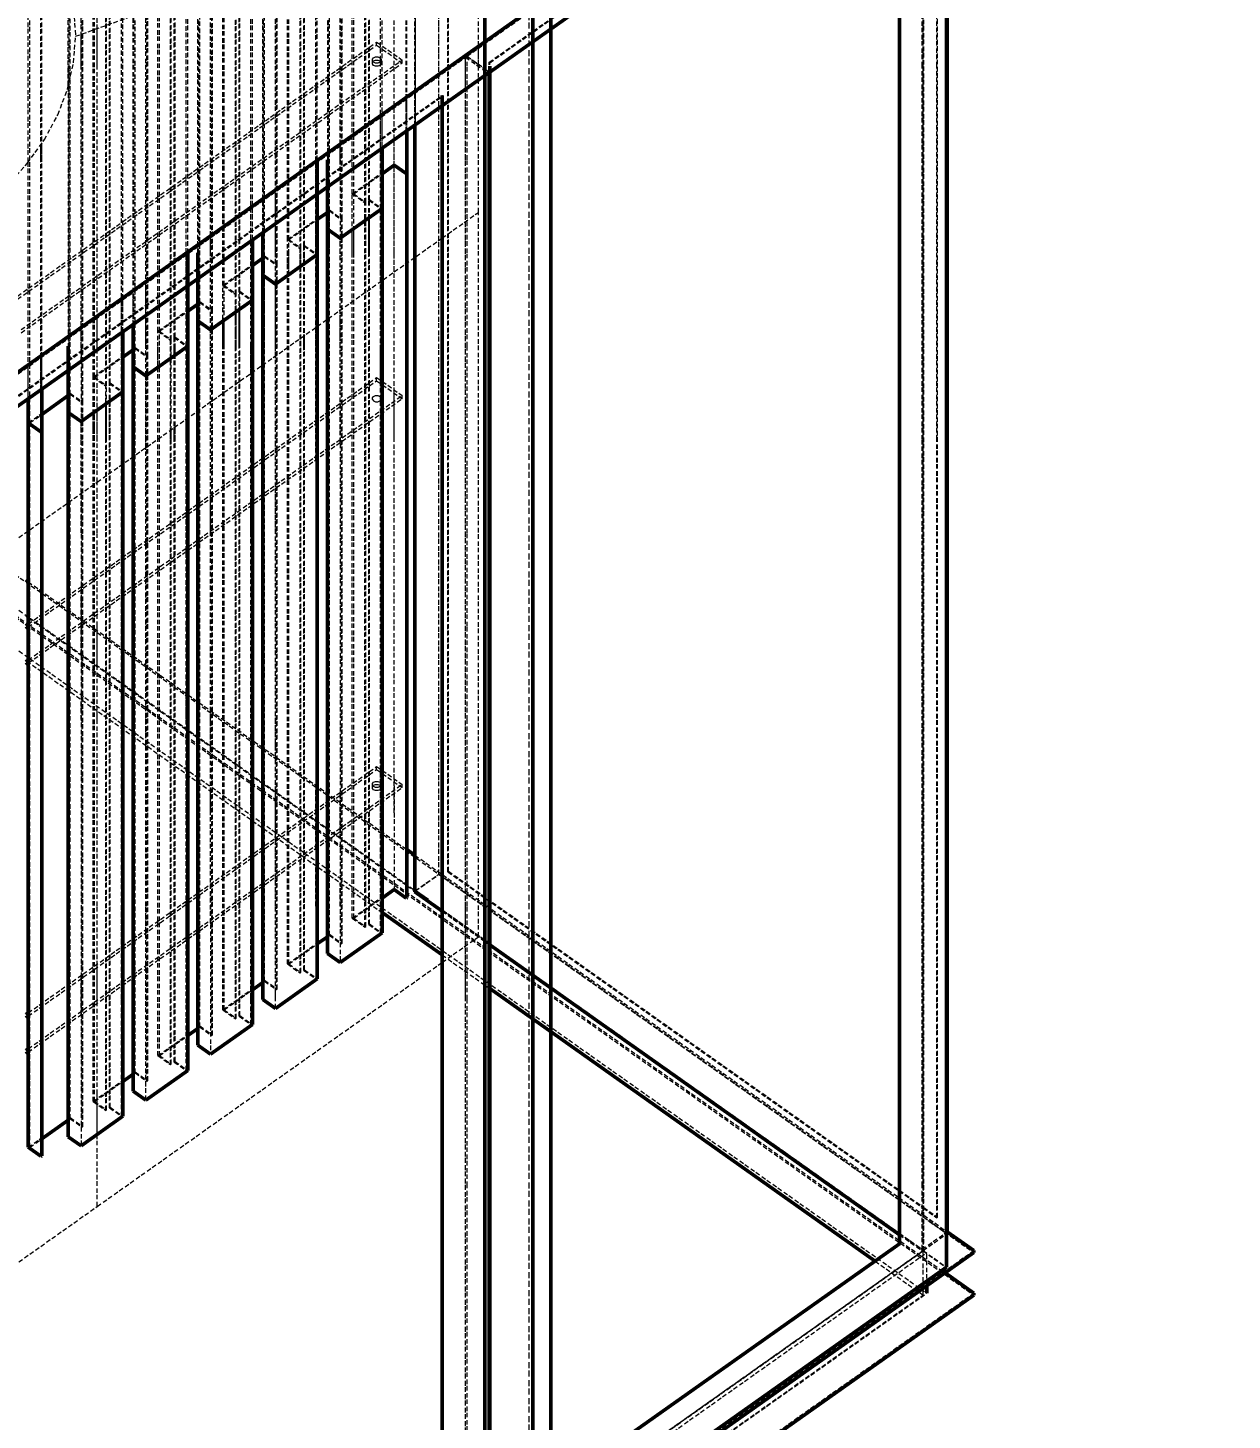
# Model space of a CAD drawing. Header units: millimetres. Extents: x 1091 to 14628, y 360 to 10440.
# Drawn here: x 4666 to 5672, y 2055 to 3217 of the extents above; entities that cross this region are included whole.
import ezdxf

# ---------------------------------------------------------------- set-up
doc = ezdxf.new("R2010")
doc.units = ezdxf.units.MM
doc.linetypes.add('Hidden', pattern=[15, 5, -3, 5, -2])
for name, color, linetype, lineweight in [('Default', 7, 'Continuous', 50), ('Edges', 7, 'Hidden', 15), ('HiddenEdges', 2, 'Hidden', 15), ('HiddenSilhouettes', 2, 'Hidden', 15), ('HiddenWires', 7, 'Hidden', 15), ('Silhouettes', 7, 'Continuous', 50), ('Wires', 7, 'Hidden', 15)]:
    doc.layers.add(name, color=color, linetype=linetype, lineweight=lineweight)
doc.layers.add('Dimension', color=7, linetype='Continuous', lineweight=50, true_color=0x6495ed)
doc.styles.add('Default', font='arial.ttf')
doc.dimstyles.get("Standard").update_dxf_attribs({"dimtxt": 0.18, "dimasz": 0.18, "dimexe": 0.18, "dimexo": 0.0625, "dimgap": 0.09, "dimtad": 0, "dimtih": 1, "dimtoh": 1, "dimdec": 4, "dimzin": 0, "dimdsep": 46, "dimtxsty": 'Standard', "dimcen": 0.09, "dimadec": 0, "dimazin": 0, "dimtfac": 1, "dimtdec": 4, "dimtofl": 0, "dimtmove": 0, "dimatfit": 3, "dimfxl": 1, "dimtolj": 1, "dimtzin": 0, "dimarcsym": 0})

# ---------------------------------------------------------------- blocks, each defined once
blk = doc.blocks.new('Top')
at = {"layer": 'HiddenEdges'}
for points in [[(-2353, -1503, 0), (-2353, 1503, 0)], [(-2348.8, -1498.8, 0), (-2348.8, 888.8, 0)]]:
    blk.add_polyline3d(points, dxfattribs=at)
at = {"layer": 'Silhouettes'}
for points in [[(-2390, -1540, 0), (-2390, 1540, 0)], [(-2350, -1500, 0), (-2350, 890, 0)], [(-2335, -1485, 0), (-2335, 875, 0)]]:
    blk.add_polyline3d(points, dxfattribs=at)
blk = doc.blocks.new('Isometric')
at = {"layer": 'Edges'}
for points in [[(1778.9, -381.9), (2719.9, -44.9)], [(2239.3, -421.6), (2748.4, -61.6)], [(2747.5, -830.7), (2747.5, -63)], [(1378.9, -99), (1420.7, -100.6), (1462, -105.2), (1502.5, -112.9), (1541.6, -123.5), (1578.9, -136.9), (1614, -153.1), (1646.5, -171.7), (1676.1, -192.6), (1702.5, -215.6), (1725.3, -240.5), (1744.3, -266.8), (1759.3, -294.5), (1770.1, -323.1), (1776.7, -352.3), (1778.9, -381.9)], [(2697.2, -415.3), (2697.2, -207.7)], [(1378.9, -664.7), (1420.7, -663.2), (1462, -658.5), (1502.5, -650.9), (1541.6, -640.3), (1578.9, -626.8), (1614, -610.7), (1646.5, -592.1), (1676.1, -571.1), (1702.5, -548.1), (1725.3, -523.3), (1744.3, -496.9), (1759.3, -469.3), (1770.1, -440.7), (1776.7, -411.4), (1778.9, -381.9)], [(2213.2, -519.2), (2213.2, -415.3)], [(2238.4, -1142.2), (2238.4, -423)], [(2157.5, -627.3), (2157.5, -480.2)], [(2147, -534.7), (2147, -487.7)], [(2133.7, -525.3), (2133.7, -497.1)], [(2073.6, -519.2), (2073.6, -606.6)], [(2188.1, -1356.2), (2188.1, -519.2)], [(2213.2, -1374), (2213.2, -519.2)], [(2147, -634.7), (2147, -534.7)], [(2213.2, -623), (2213.2, -587.9)], [(2073.6, -833.9), (2073.6, -606.6)], [(2133.7, -830.7), (2133.7, -623)], [(2147, -623), (2147, -1340.8)], [(1857.2, -759.6), (1857.2, -692.6)], [(1929.3, -935.9), (1929.3, -708.6)], [(1785.1, -726.8), (1785.1, -810.6)], [(2001.5, -844.9), (2001.5, -726.8)], [(1740.5, -737.4), (1740.5, -820.9)], [(1740.5, -822.1), (1740.5, -775.1)], [(1929.3, -830.7), (1929.3, -788.6)], [(2133.7, -1246), (2133.7, -775.4)], [(2073.6, -790.4), (2073.6, -1412.7)], [(1785.1, -934.5), (1785.1, -810.6)], [(1740.5, -1069.4), (1740.5, -822.1)], [(1857.2, -946.9), (1857.2, -830.7)], [(2001.5, -1183.4), (2001.5, -830.7)], [(2747.5, -1661.3), (2747.5, -830.7)], [(2001.5, -934.5), (2001.5, -881.4)], [(1785.1, -890.6), (1785.1, -1616.7)], [(1929.3, -1246), (1929.3, -892.4)], [(1740.5, -934.5), (1740.5, -922.1)], [(1857.2, -1081.4), (1857.2, -983.4)], [(1740.5, -1502.2), (1740.5, -998.9)], [(1785.1, -1070.4), (1785.1, -994.4)], [(1740.5, -1142.2), (1740.5, -1088.4)], [(1785.1, -1142.2), (1785.1, -1119.9)], [(2001.5, -1349.8), (2001.5, -1142.2)], [(2133.7, -1208.1), (2133.7, -1331.4)], [(1929.3, -1368.7), (1929.3, -1221.9)], [(2157.5, -1332.9), (2157.5, -1246)], [(2073.6, -1349.8), (2073.6, -1323.9)], [(2147.8, -1326.9), (2187.2, -1354.7)], [(1857.2, -1565.7), (1857.2, -1349.8)], [(2188.1, -1453.7), (2188.1, -1349.8)], [(2213.2, -1453.7), (2213.2, -1349.8)], [(2238.4, -1661.3), (2238.4, -1349.8)], [(2213.2, -1394), (2213.2, -1374)], [(2240.1, -1391.3), (2696.3, -1713.9)], [(2240.1, -1392.1), (2696.3, -1714.7)], [(1857.2, -1453.7), (1857.2, -1416.1)], [(2213.2, -2093.5), (2213.2, -1422.6)], [(1785.1, -1470.7), (1785.1, -1427.1)], [(2238.4, -1453.7), (2238.4, -1440.4)], [(1740.5, -1628.2), (1740.5, -1453.7)], [(1857.2, -1557.5), (1857.2, -1542.7)], [(2697.2, -1726.1), (2697.2, -1661.3)], [(2697.2, -1677.7), (2697.2, -1666.7)], [(2722.4, -1733.5), (2722.4, -1661.3)], [(2747.5, -1751.3), (2747.5, -1661.3)], [(2697.2, -1726.1), (2697.2, -1677.7)], [(2722.4, -1733.5), (2722.4, -1684.5)], [(2697.2, -1722.7), (2697.2, -1715.3)], [(601, -3273.1), (2778.9, -1733.1)], [(2240.1, -2049.3), (2697.2, -1726.1)], [(2240.1, -2074.5), (2722.4, -1733.5)], [(2696.3, -1725.5), (2697.2, -1726.1)], [(2722.4, -1733.5), (2722.4, -1733.5)], [(2722.4, -1733.5), (2747.5, -1751.3)], [(2240.1, -2110.1), (2747.5, -1751.3)], [(601, -3283.5), (2726.6, -1780.5)]]:
    blk.add_lwpolyline(points, dxfattribs=at)
for points in [[(2722.4, -415.3, 0), (2722.4, -80.8, 0)], [(2213.2, -403.2, 0), (2239.3, -421.6, 0)], [(2697.2, -1661.3, 0), (2697.2, -415.3, 0)], [(2722.4, -1661.3, 0), (2722.4, -415.3, 0)], [(1433.2, -991.6, 0), (2239.3, -421.6, 0)], [(2188.1, -519.2, 0), (2188.1, -448.2, 0)], [(2133.7, -644.1, 0), (2133.7, -525.3, 0)], [(2001.5, -657.6, 0), (2001.5, -590.6, 0)], [(2188.1, -623, 0), (2188.1, -605.7, 0)], [(1929.3, -708.6, 0), (1929.3, -623, 0)], [(2157.5, -1293.7, 0), (2157.5, -623, 0)], [(2001.5, -737.6, 0), (2001.5, -657.6, 0)], [(2073.6, -726.8, 0), (2073.6, -686.6, 0)], [(1857.2, -839.6, 0), (1857.2, -759.6, 0)], [(1857.2, -1170.9, 0), (1857.2, -934.5, 0)], [(1723.6, -1026.9, 0), (1726.4, -1028.9, 0)], [(1857.2, -1379.7, 0), (1857.2, -1121.4, 0)], [(1929.3, -1172.4, 0), (1929.3, -1132.4, 0)], [(2238.4, -1391.8, 0), (2238.4, -1142.2, 0)], [(2001.5, -1277.7, 0), (2001.5, -1223.4, 0)], [(2073.6, -1274.4, 0), (2073.6, -1223.1, 0)], [(2001.5, -1453.7, 0), (2001.5, -1272.9, 0)], [(1929.3, -1325.1, 0), (1929.3, -1514.7, 0)], [(2157.5, -1332.9, 0), (2187.2, -1353.9, 0)], [(2188.1, -1411.8, 0), (2188.1, -1404.8, 0)], [(2188.1, -1453.7, 0), (2188.1, -1411.8, 0)], [(2001.5, -1463.7, 0), (2001.5, -1440.7, 0)], [(2188.1, -2086.1, 0), (2188.1, -1453.7, 0)], [(2238.4, -2111.3, 0), (2238.4, -1661.3, 0)], [(2697.2, -1722.7, 0), (2697.2, -1666.7, 0)], [(2747.5, -1751.3, 0), (2747.5, -1710.9, 0)], [(601, -3320.5, 0), (2778.9, -1780.5, 0)]]:
    blk.add_polyline3d(points, dxfattribs=at)
at = {"layer": 'HiddenEdges'}
for points in [[(-598.9, 616.2), (2726.6, -1735.3)], [(-572.8, 587.4), (2778.9, -1782.6)], [(2183.5, -1314.1), (2183.5, 375.8)], [(2157.5, -1333.4), (2157.5, 356.6)], [(2183.5, -415.3), (2183.5, 337)], [(2101.2, -567.1), (2101.2, 239)], [(2106.1, -563.6), (2106.1, 242.5)], [(2074.9, -585.7), (2074.9, 220.4)], [(2073.6, -539.6), (2073.6, 199.5)], [(2193.3, -1311.6), (2193.3, 103.8)], [(1817.6, -767.6), (1817.6, 38.5)], [(1773.1, -780.3), (1773.1, 25.8)], [(1786.4, -789.7), (1786.4, 16.4)], [(2722.4, -1733.1), (2722.4, -43.2)], [(1785.1, -726.8), (1785.1, -188.3)], [(2133.7, -519.2), (2133.7, -207.7)], [(2147, -519.2), (2147, -207.7)], [(2157.5, -415.3), (2157.5, -207.7)], [(1740.5, -822.1), (1740.5, -259.8)], [(2060.3, -281.1), (2060.3, -596)], [(2001.5, -623), (2001.5, -302.2)], [(1843.9, -726.8), (1843.9, -311.5)], [(1857.2, -726.8), (1857.2, -311.5)], [(1916, -311.5), (1916, -698)], [(1929.3, -641.6), (1929.3, -311.5)], [(2157.5, -519.2), (2157.5, -415.3)], [(2183.5, -1314.5), (2183.5, -415.3)], [(2213.2, -2093.1), (2213.2, -403.2)], [(2213.2, -440.8), (2213.2, -405.2)], [(2214.9, -404), (2240.1, -421.8)], [(2157.5, -480.2), (2157.5, -442.6)], [(2133.7, -623), (2133.7, -524.1)], [(2101.2, -623), (2101.2, -567.1)], [(2106.1, -623), (2106.1, -563.6)], [(2061.6, -623), (2061.6, -575.1)], [(2101.2, -1373.2), (2101.2, -585.9)], [(2060.3, -726.8), (2060.3, -596)], [(1916, -623), (1916, -613.3)], [(2073.6, -623), (2073.6, -605.4)], [(2029, -1424.2), (2029, -623)], [(2034, -726.8), (2034, -623)], [(1988.2, -747), (1988.2, -647)], [(1956.9, -726.8), (1956.9, -687.9)], [(1961.9, -726.8), (1961.9, -684.4)], [(1785.1, -743.6), (1785.1, -705.9)], [(1916, -1163), (1916, -698)], [(1929.3, -726.8), (1929.3, -707.4)], [(1771.8, -726.8), (1771.8, -715.3)], [(1845.2, -830.7), (1845.2, -728.1)], [(1884.8, -830.7), (1884.8, -726.8)], [(1889.7, -830.7), (1889.7, -726.8)], [(2029, -726.8), (2029, -718.1)], [(2034, -1420.7), (2034, -714.6)], [(1740.5, -775.1), (1740.5, -737.4)], [(1843.9, -849), (1843.9, -749)], [(1857.2, -830.7), (1857.2, -758.4)], [(1773.1, -830.7), (1773.1, -779.1)], [(1786.4, -1595.8), (1786.4, -789.7)], [(1812.7, -830.7), (1812.7, -789.9)], [(1817.6, -830.7), (1817.6, -786.4)], [(1771.8, -934.5), (1771.8, -800)], [(1916, -830.7), (1916, -798)], [(1785.1, -830.7), (1785.1, -809.4)], [(1884.8, -1526.2), (1884.8, -820.1)], [(1889.7, -1522.7), (1889.7, -816.6)], [(1843.9, -956.3), (1843.9, -830.7)], [(1988.2, -934.5), (1988.2, -890.8)], [(1771.8, -1480.1), (1771.8, -900)], [(1916, -945.3), (1916, -901.8)], [(1843.9, -1161.5), (1843.9, -934.5)], [(1843.9, -1072), (1843.9, -992.8)], [(1771.8, -1142.2), (1771.8, -1110.5)], [(1843.9, -1389.1), (1843.9, -1112)], [(1916, -1246), (1916, -1123)], [(1988.2, -1453.1), (1988.2, -1142.2)], [(2114.2, -1197.9), (2114.2, -1194.4)], [(1916, -1504.1), (1916, -1212.5)], [(2157.5, -1332.9), (2183.5, -1314.5)], [(2183.5, -1314.1), (2749.2, -1714.1)], [(2193.3, -1311.6), (2194.2, -1311)], [(2193.3, -1311.6), (2722.4, -1685.7)], [(1988.2, -1349.8), (1988.2, -1323.5)], [(1916, -1378.1), (1916, -1334.5)], [(2156.7, -1334), (2157.5, -1333.4)], [(1843.9, -1555.1), (1843.9, -1349.8)], [(2187.2, -1353.9), (2240.1, -1391.3)], [(1771.8, -1606.1), (1771.8, -1436.5)], [(2722.4, -1685.7), (2737.8, -1696.6)], [(2722.4, -1695.5), (2723.2, -1696.1)], [(2722.4, -1695.5), (2722.4, -1695.5)], [(2723.2, -1696.1), (2747.5, -1713.3)], [(2696.3, -1714.7), (2722.4, -1733.1)], [(2213.2, -2093.1), (2722.4, -1733.1)], [(2722.4, -1733.1), (2748.4, -1751.5)], [(2722.4, -1733.1), (2722.4, -1733.1)]]:
    blk.add_lwpolyline(points, dxfattribs=at)
for points in [[(-572.8, 634.7, 0), (2778.9, -1735.3, 0)], [(2061.6, -576.3, 0), (2061.6, 229.8, 0)], [(2029, -618.1, 0), (2029, 188, 0)], [(2034, -614.6, 0), (2034, 191.5, 0)], [(1989.4, -627.3, 0), (1989.4, 178.8, 0)], [(1988.2, -647, 0), (1988.2, 159.1, 0)], [(2002.7, -636.7, 0), (2002.7, 169.4, 0)], [(1961.9, -665.6, 0), (1961.9, 140.5, 0)], [(1917.3, -678.3, 0), (1917.3, 127.8, 0)], [(1956.9, -669.1, 0), (1956.9, 137, 0)], [(1930.6, -687.7, 0), (1930.6, 118.4, 0)], [(1884.8, -720.1, 0), (1884.8, 86, 0)], [(1889.7, -716.6, 0), (1889.7, 89.5, 0)], [(1845.2, -729.3, 0), (1845.2, 76.8, 0)], [(1858.5, -738.7, 0), (1858.5, 48.6, 0)], [(1812.7, -771.1, 0), (1812.7, 35, 0)], [(2738.6, -1696, 0), (2738.6, -27.3, 0)], [(2239.3, -410.8, 0), (2696.3, -87.6, 0)], [(1771.8, -433.2, 0), (1771.8, -311.5, 0)], [(1785.1, -415.3, 0), (1785.1, -379.6, 0)], [(2114.2, -391.8, 0), (2114.2, -388.3, 0)], [(1771.8, -800, 0), (1771.8, -415.3, 0)], [(2239.3, -410.8, 0), (2240.1, -411.4, 0)], [(2239.3, -2048.7, 0), (2239.3, -410.8, 0)], [(1433.2, -980.8, 0), (2187.2, -447.6, 0)], [(2188.1, -458.6, 0), (2188.1, -448.2, 0)], [(2133.7, -497.1, 0), (2133.7, -459.4, 0)], [(2147, -487.7, 0), (2147, -450, 0)], [(1740.5, -519.2, 0), (1740.5, -502.1, 0)], [(2073.6, -519.2, 0), (2073.6, -501.9, 0)], [(2060.3, -519.2, 0), (2060.3, -511.3, 0)], [(2001.5, -590.6, 0), (2001.5, -552.9, 0)], [(1988.2, -623, 0), (1988.2, -562.3, 0)], [(2061.6, -1382.4, 0), (2061.6, -576.3, 0)], [(2074.9, -1391.8, 0), (2074.9, -585.7, 0)], [(2106.1, -1369.7, 0), (2106.1, -582.4, 0)], [(1929.3, -623, 0), (1929.3, -603.9, 0)], [(2029, -638.1, 0), (2029, -618.1, 0)], [(2034, -634.6, 0), (2034, -614.6, 0)], [(1989.4, -726.8, 0), (1989.4, -626.1, 0)], [(1989.4, -1433.4, 0), (1989.4, -627.3, 0)], [(2002.7, -1442.8, 0), (2002.7, -636.7, 0)], [(1843.9, -749, 0), (1843.9, -664.3, 0)], [(1857.2, -692.6, 0), (1857.2, -654.9, 0)], [(1961.9, -1471.7, 0), (1961.9, -665.6, 0)], [(2001.5, -726.8, 0), (2001.5, -656.4, 0)], [(1917.3, -726.8, 0), (1917.3, -677.1, 0)], [(1917.3, -1484.4, 0), (1917.3, -678.3, 0)], [(1956.9, -1475.2, 0), (1956.9, -669.1, 0)], [(1930.6, -1493.8, 0), (1930.6, -687.7, 0)], [(2060.3, -843.3, 0), (2060.3, -696, 0)], [(1884.8, -740.1, 0), (1884.8, -720.1, 0)], [(1889.7, -736.6, 0), (1889.7, -716.6, 0)], [(1988.2, -854.3, 0), (1988.2, -726.8, 0)], [(1845.2, -1535.4, 0), (1845.2, -729.3, 0)], [(1858.5, -1544.8, 0), (1858.5, -738.7, 0)], [(1812.7, -1577.2, 0), (1812.7, -771.1, 0)], [(1817.6, -1573.7, 0), (1817.6, -767.6, 0)], [(2114.2, -765.2, 0), (2114.2, -761.6, 0)], [(1773.1, -1586.4, 0), (1773.1, -780.3, 0)], [(2060.3, -1349.8, 0), (2060.3, -799.8, 0)], [(1988.2, -1174, 0), (1988.2, -830.7, 0)], [(1771.8, -1061, 0), (1771.8, -1003.8, 0)], [(1726.4, -1028.9, 0), (2147.8, -1326.9, 0)], [(1988.2, -1287.1, 0), (1988.2, -1214, 0)], [(2060.3, -1276.1, 0), (2060.3, -1225, 0)], [(2060.3, -1402.1, 0), (2060.3, -1314.5, 0)], [(2156.7, -1333.1, 0), (2183.5, -1314.1, 0)], [(2183.5, -1314.5, 0), (2722.4, -1695.5, 0)], [(2157.5, -1333.4, 0), (2723.2, -1733.4, 0)], [(2187.2, -1354.7, 0), (2240.1, -1392.1, 0)], [(1843.9, -1453.7, 0), (1843.9, -1425.5, 0)], [(2722.4, -1661.3, 0), (2722.4, -1734, 0)], [(2722.4, -1685.7, 0), (2722.4, -1685.7, 0)], [(2696.3, -1713.9, 0), (2721.5, -1731.7, 0)], [(601, -3282.6, 0), (2722.4, -1782.6, 0)]]:
    blk.add_polyline3d(points, dxfattribs=at)
at = {"layer": 'HiddenSilhouettes'}
for points in [[(-572.8, 589.5), (2746.9, -1757.9)], [(2194.2, -1311), (2194.2, 357.7)], [(2088.7, -557.1), (2088.7, 249)], [(2046.4, -558.8), (2046.4, 181.5)], [(2048.1, -557.6), (2048.1, 181.5)], [(1987.3, -623), (1987.3, 158.5)], [(1957.8, -668.5), (1957.8, 137.6)], [(1888.9, -717.2), (1888.9, 88.9)], [(1800.2, -761.1), (1800.2, 45)], [(1813.5, -770.5), (1813.5, 35.6)], [(1787.2, -789.1), (1787.2, 17)], [(2737.8, -415.3), (2737.8, -27.9)], [(601, -1544), (2722.4, -44)], [(2214.9, -404), (2722.4, -45.2)], [(2723.2, -1733.4), (2723.2, -43.4)], [(1726.4, -521.7), (1726.4, -207.7)], [(1728.1, -519.4), (1728.1, -207.7)], [(2118.6, -573.6), (2118.6, -207.7)], [(2120.3, -519.2), (2120.3, -207.7)], [(2147.8, -519.2), (2147.8, -207.7)], [(2721.5, -415.3), (2721.5, -207.7)], [(1741.4, -821.5), (1741.4, -259.2)], [(2059.4, -281.4), (2059.4, -519.2)], [(1830.1, -777.6), (1830.1, -311.5)], [(1831.8, -726.8), (1831.8, -311.5)], [(1843.1, -726.8), (1843.1, -311.5)], [(1902.2, -660.8), (1902.2, -311.5)], [(1903.9, -623), (1903.9, -311.5)], [(1915.2, -623), (1915.2, -311.5)], [(1974.3, -623), (1974.3, -311.5)], [(2156.7, -415.3), (2156.7, -311.5)], [(1690, -688.3), (2114.2, -388.3)], [(1690, -691.8), (2114.2, -391.8)], [(2114.2, -388.3), (2142.5, -408.3)], [(2114.2, -391.8), (2142.5, -411.8)], [(1770.9, -415.3), (1770.9, -726.8)], [(2109.4, -410.9), (2110.7, -409.3), (2113, -408.4), (2115.5, -408.4), (2117.8, -409.3), (2119.1, -410.9), (2119.1, -412.7), (2117.8, -414.3), (2115.5, -415.2), (2113, -415.2), (2110.7, -414.3), (2109.4, -412.7)], [(2109.4, -412.7), (2109.4, -409.2)], [(2156.7, -519.2), (2156.7, -415.3)], [(2213.2, -405.2), (2237.8, -422.6)], [(2214.9, -415.3), (2214.9, -404)], [(2214.9, -519.2), (2214.9, -415.3)], [(2737.8, -830.7), (2737.8, -415.3)], [(2187.2, -459.2), (2187.2, -447.6)], [(2187.2, -447.6), (2188.1, -448.2)], [(2147.8, -487.1), (2147.8, -449.4)], [(2118.6, -519.2), (2118.6, -470.1)], [(1741.4, -519.2), (1741.4, -500.9)], [(1728.1, -812.1), (1728.1, -519.2)], [(2046.4, -624.6), (2046.4, -519.2)], [(2087, -557.1), (2133.7, -524.1)], [(2133.7, -524.1), (2147.8, -534.1)], [(2214.9, -623), (2214.9, -519.2)], [(2059.4, -549.6), (2059.4, -539.1)], [(2088.7, -557.1), (2120.3, -534.8)], [(2087, -623), (2087, -557.1)], [(2087, -557.1), (2101.2, -567.1)], [(1974.3, -675.6), (1974.3, -572.1)], [(1976, -608.6), (1976, -570.9)], [(2101.2, -567.1), (2102, -566.5)], [(2102, -623), (2102, -566.5)], [(2105.3, -564.2), (2106.1, -563.6)], [(2105.3, -623), (2105.3, -564.2)], [(2105.3, -564.2), (2118.6, -573.6)], [(2014.9, -608.1), (2061.6, -575.1)], [(2016.6, -608.1), (2048.1, -585.8)], [(2059.4, -577.8), (2061.6, -576.3)], [(2061.6, -575.1), (2075.7, -585.1)], [(2061.6, -576.3), (2074.9, -585.7)], [(2073.6, -605.4), (2118.6, -573.6)], [(2074.9, -585.7), (2075.7, -585.1)], [(2102, -1372.6), (2102, -585.3)], [(2118.6, -654.8), (2118.6, -573.6)], [(2059.4, -596.6), (2060.3, -596)], [(2060.3, -596), (2073.6, -605.4)], [(2087, -1363.2), (2087, -595.9)], [(2088.7, -623), (2088.7, -594.7)], [(2016.6, -646.9), (2016.6, -608.1)], [(2016.6, -608.1), (2029.9, -617.5)], [(2029, -618.1), (2029.9, -617.5)], [(2033.1, -615.2), (2034, -614.6)], [(2033.1, -635.2), (2033.1, -615.2)], [(1903.9, -659.6), (1903.9, -621.9)], [(2029.9, -1423.6), (2029.9, -623)], [(2033.1, -726.8), (2033.1, -623)], [(2046.4, -853.1), (2046.4, -624.6)], [(2118.6, -768.2), (2118.6, -623)], [(2214.9, -726.8), (2214.9, -623)], [(1915.2, -651.6), (1915.2, -650.7)], [(1944.5, -659.1), (1976, -636.8)], [(1987.3, -647.6), (1988.2, -647)], [(1988.2, -647), (2001.5, -656.4)], [(2002.7, -636.7), (2003.6, -636.1)], [(1944.5, -659.1), (1957.8, -668.5)], [(1961, -666.2), (1961.9, -665.6)], [(1961.9, -665.6), (1976, -675.6)], [(1830.1, -726.8), (1830.1, -674.1)], [(1915.2, -679.8), (1917.3, -678.3)], [(1917.3, -678.3), (1930.6, -687.7)], [(1961, -666.2), (1974.3, -675.6)], [(1974.3, -756.8), (1974.3, -675.6)], [(1872.3, -710.1), (1903.9, -687.8)], [(1930.6, -687.7), (1931.5, -687.1)], [(1957.8, -726.8), (1957.8, -687.3)], [(1961, -1472.3), (1961, -685)], [(1870.7, -710.1), (1884.8, -720.1)], [(1872.3, -748.9), (1872.3, -710.1)], [(1872.3, -710.1), (1885.6, -719.5)], [(1915.2, -698.6), (1916, -698)], [(1916, -698), (1929.3, -707.4)], [(1942.8, -1465.2), (1942.8, -697.9)], [(1798.5, -761.1), (1845.2, -728.1)], [(1845.2, -728.1), (1859.3, -738.1)], [(1857.2, -758.4), (1902.2, -726.6)], [(1870.7, -830.7), (1870.7, -726.8)], [(1872.3, -830.7), (1872.3, -726.8)], [(1885.6, -739.5), (1885.6, -719.5)], [(1888.9, -717.2), (1889.7, -716.6)], [(1888.9, -737.2), (1888.9, -717.2)], [(1888.9, -830.7), (1888.9, -726.8)], [(1889.7, -716.6), (1903.9, -726.6)], [(1902.2, -727.8), (1902.2, -726.6)], [(1902.2, -830.7), (1902.2, -726.8)], [(2029.9, -726.8), (2029.9, -717.5)], [(2033.1, -1421.3), (2033.1, -715.2)], [(2118.6, -1266.2), (2118.6, -726.8)], [(2214.9, -934.5), (2214.9, -726.8)], [(1741.4, -802.7), (1741.4, -736.8)], [(1800.2, -761.1), (1831.8, -738.8)], [(1845.2, -729.3), (1858.5, -738.7)], [(1858.5, -738.7), (1859.3, -738.1)], [(1726.4, -785.1), (1726.4, -747.4)], [(1770.9, -753.6), (1770.9, -752.7)], [(1843.9, -749), (1857.2, -758.4)], [(1726.4, -1039.4), (2114.2, -765.2)], [(1798.5, -761.1), (1812.7, -771.1)], [(1800.2, -761.1), (1813.5, -770.5)], [(1816.8, -830.7), (1816.8, -768.2)], [(1816.8, -768.2), (1830.1, -777.6)], [(1817.6, -767.6), (1831.8, -777.6)], [(2114.2, -761.6), (2142.5, -781.6)], [(2114.2, -765.2), (2142.5, -785.2)], [(1726.4, -812.1), (1773.1, -779.1)], [(1726.4, -1075.9), (2142.5, -781.6)], [(1726.4, -1079.4), (2142.5, -785.2)], [(1773.1, -779.1), (1787.2, -789.1)], [(1785.1, -809.4), (1830.1, -777.6)], [(1786.4, -789.7), (1787.2, -789.1)], [(1813.5, -1576.6), (1813.5, -789.3)], [(1816.8, -1574.3), (1816.8, -787)], [(1830.1, -858.8), (1830.1, -777.6)], [(1728.1, -812.1), (1741.4, -802.7)], [(1771.8, -800), (1785.1, -809.4)], [(1800.2, -830.7), (1800.2, -798.7)], [(1728.1, -1079.6), (1728.1, -812.1)], [(1888.9, -1523.3), (1888.9, -817.2)], [(1902.2, -955.1), (1902.2, -807.8)], [(2046.4, -809.6), (2046.4, -1430.7)], [(1830.1, -966.1), (1830.1, -830.7)], [(1872.3, -1516.2), (1872.3, -828.9)], [(2721.5, -1661.3), (2721.5, -830.7)], [(2737.8, -1246), (2737.8, -830.7)], [(1902.2, -1142.2), (1902.2, -911.6)], [(1728.1, -934.5), (1728.1, -930.9)], [(1830.1, -1062.2), (1830.1, -934.5)], [(2214.9, -1038.3), (2214.9, -934.5)], [(1728.1, -1471), (1728.1, -990.1)], [(2214.9, -1142.2), (2214.9, -1038.3)], [(1724.6, -1077.1), (2120.3, -1356.9)], [(1830.1, -1151.7), (1830.1, -1102.2)], [(1974.3, -1246), (1974.3, -1142.2)], [(2214.9, -1349.8), (2214.9, -1142.2)], [(1902.2, -1246), (1902.2, -1202.7)], [(1974.3, -1349.8), (1974.3, -1204.2)], [(2114.2, -1194.4), (2142.5, -1214.4)], [(2114.2, -1197.9), (2142.5, -1217.9)], [(2118.6, -1379.7), (2118.6, -1197.4)], [(1726.4, -1508.6), (2142.5, -1214.4)], [(1726.4, -1512.2), (2142.5, -1217.9)], [(2046.4, -1285.9), (2046.4, -1215.2)], [(2109.4, -1217), (2110.7, -1215.4), (2113, -1214.5), (2115.5, -1214.5), (2117.8, -1215.4), (2119.1, -1217), (2119.1, -1218.8), (2117.8, -1220.4), (2115.5, -1221.3), (2113, -1221.3), (2110.7, -1220.4), (2109.4, -1218.8)], [(2142.5, -1217.9), (2142.5, -1214.4)], [(2737.8, -1696.6), (2737.8, -1246)], [(2156.7, -1293.1), (2722.4, -1693.1)], [(2046.4, -1349.8), (2046.4, -1304.7)], [(2118.6, -1349.8), (2118.6, -1306.2)], [(2087, -1363.2), (2133.7, -1330.2)], [(2088.7, -1363.2), (2120.3, -1340.9)], [(1830.1, -1557.5), (1830.1, -1349.8)], [(1902.2, -1532.7), (1902.2, -1349.8)], [(2088.7, -1363.2), (2102, -1372.6)], [(2187.2, -1355.6), (2240.1, -1393)], [(2214.9, -1453.7), (2214.9, -1349.8)], [(2101.2, -1373.2), (2102, -1372.6)], [(2105.3, -1370.3), (2106.1, -1369.7)], [(2106.1, -1369.7), (2120.3, -1379.7)], [(2014.9, -1414.2), (2061.6, -1381.2)], [(2016.6, -1414.2), (2048.1, -1391.9)], [(2061.6, -1381.2), (2075.7, -1391.2)], [(2074.9, -1391.8), (2075.7, -1391.2)], [(2059.4, -1402.7), (2060.3, -1402.1)], [(2016.6, -1414.2), (2029.9, -1423.6)], [(2029, -1424.2), (2029.9, -1423.6)], [(2033.1, -1421.3), (2034, -1420.7)], [(2033.1, -1421.3), (2046.4, -1430.7)], [(1830.1, -1453.7), (1830.1, -1435.3)], [(1942.8, -1465.2), (1989.4, -1432.2)], [(1989.4, -1432.2), (2003.6, -1442.2)], [(1989.4, -1433.4), (2002.7, -1442.8)], [(1728.1, -1557.5), (1728.1, -1453.7)], [(1944.5, -1465.2), (1976, -1442.9)], [(1987.3, -1453.7), (1988.2, -1453.1)], [(1988.2, -1453.1), (2001.5, -1462.5)], [(2002.7, -1442.8), (2003.6, -1442.2)], [(1942.8, -1465.2), (1956.9, -1475.2)], [(1944.5, -1465.2), (1957.8, -1474.6)], [(1961, -1472.3), (1961.9, -1471.7)], [(1961.9, -1471.7), (1976, -1481.7)], [(1870.7, -1516.2), (1917.3, -1483.2)], [(1915.2, -1485.9), (1917.3, -1484.4)], [(1929.3, -1513.5), (1974.3, -1481.7)], [(1956.9, -1475.2), (1957.8, -1474.6)], [(1872.3, -1516.2), (1903.9, -1493.9)], [(1930.6, -1493.8), (1931.5, -1493.2)], [(1728.1, -1618.2), (1728.1, -1507.4)], [(1872.3, -1516.2), (1885.6, -1525.6)], [(1916, -1504.1), (1929.3, -1513.5)], [(1857.2, -1564.5), (1902.2, -1532.7)], [(1884.8, -1526.2), (1885.6, -1525.6)], [(1888.9, -1523.3), (1889.7, -1522.7)], [(1888.9, -1523.3), (1902.2, -1532.7)], [(1798.5, -1567.2), (1845.2, -1534.2)], [(1830.1, -1583.7), (1830.1, -1544.9)], [(1845.2, -1534.2), (1859.3, -1544.2)], [(1845.2, -1535.4), (1858.5, -1544.8)], [(1843.1, -1555.7), (1843.9, -1555.1)], [(1798.5, -1567.2), (1812.7, -1577.2)], [(1800.2, -1567.2), (1813.5, -1576.6)], [(1812.7, -1577.2), (1813.5, -1576.6)], [(1816.8, -1574.3), (1817.6, -1573.7)], [(1773.1, -1585.2), (1787.2, -1595.2)], [(1786.4, -1595.8), (1787.2, -1595.2)], [(1771.8, -1606.1), (1785.1, -1615.5)], [(1728.1, -1618.2), (1741.4, -1627.6)], [(2214.9, -2076.7), (2214.9, -1661.3)], [(2721.5, -1731.7), (2721.5, -1661.3)], [(2722.4, -1684.5), (2723.2, -1685.1)], [(2723.2, -1685.1), (2738.6, -1696)], [(2722.4, -1693.1), (2723.2, -1693.7)], [(2722.4, -1693.1), (2722.4, -1693.1)], [(2737.8, -1696.6), (2738.6, -1696)], [(2696.3, -1715.6), (2722.4, -1734)], [(2722.4, -1733.1), (2748.4, -1714.7)], [(601, -3238.3), (2726.6, -1735.3)], [(2722.4, -1782.6), (2722.4, -1733.1)], [(2722.4, -1734), (2723.2, -1733.4)], [(2726.6, -1772.3), (2726.6, -1735.3)], [(2669, -1744.9), (2722.4, -1782.6)]]:
    blk.add_lwpolyline(points, dxfattribs=at)
for points in [[(2109.4, -407.4), (2110.7, -405.8), (2113, -404.9), (2115.5, -404.9), (2117.8, -405.8), (2119.1, -407.4), (2119.1, -409.2), (2117.8, -410.8), (2115.5, -411.7), (2113, -411.7), (2110.7, -410.8), (2109.4, -409.2)], [(2109.4, -1213.5), (2110.7, -1211.9), (2113, -1211), (2115.5, -1211), (2117.8, -1211.9), (2119.1, -1213.5), (2119.1, -1215.3), (2117.8, -1216.9), (2115.5, -1217.8), (2113, -1217.8), (2110.7, -1216.9), (2109.4, -1215.3)]]:
    blk.add_lwpolyline(points, close=True, dxfattribs=at)
for points in [[(-598.9, 571, 0), (2726.6, -1780.5, 0)], [(2087, -557.1, 0), (2087, 249, 0)], [(2102, -566.5, 0), (2102, 239.6, 0)], [(2105.3, -564.2, 0), (2105.3, 241.9, 0)], [(2075.7, -585.1, 0), (2075.7, 221, 0)], [(2014.9, -608.1, 0), (2014.9, 198, 0)], [(2016.6, -608.1, 0), (2016.6, 198, 0)], [(2029.9, -617.5, 0), (2029.9, 188.6, 0)], [(2033.1, -615.2, 0), (2033.1, 190.9, 0)], [(2003.6, -636.1, 0), (2003.6, 170, 0)], [(1942.8, -659.1, 0), (1942.8, 147, 0)], [(1944.5, -659.1, 0), (1944.5, 147, 0)], [(1961, -666.2, 0), (1961, 139.9, 0)], [(1976, -623, 0), (1976, 130.5, 0)], [(1931.5, -687.1, 0), (1931.5, 119, 0)], [(1870.7, -710.1, 0), (1870.7, 96, 0)], [(1872.3, -710.1, 0), (1872.3, 96, 0)], [(1885.6, -719.5, 0), (1885.6, 86.6, 0)], [(1859.3, -738.1, 0), (1859.3, 49.2, 0)], [(1798.5, -761.1, 0), (1798.5, 45, 0)], [(1816.8, -768.2, 0), (1816.8, 37.9, 0)], [(2240.1, -411.4, 0), (2697.2, -88.2, 0)], [(1770.9, -437, 0), (1770.9, -311.5, 0)], [(1408.8, -974, 0), (2213.2, -405.2, 0)], [(1718.3, -708.3, 0), (2142.5, -408.3, 0)], [(1718.3, -711.8, 0), (2142.5, -411.8, 0)], [(2119.1, -410.9, 0), (2119.1, -407.4, 0)], [(2142.5, -411.8, 0), (2142.5, -408.3, 0)], [(2240.1, -421.8, 0), (2240.1, -411.4, 0)], [(2721.5, -830.7, 0), (2721.5, -415.3, 0)], [(1434, -981.4, 0), (2188.1, -448.2, 0)], [(2156.7, -480.8, 0), (2156.7, -443.2, 0)], [(2120.3, -506.6, 0), (2120.3, -468.9, 0)], [(1726.4, -812.1, 0), (1726.4, -519.2, 0)], [(2088.7, -1363.2, 0), (2088.7, -557.1, 0)], [(2088.7, -557.1, 0), (2102, -566.5, 0)], [(1987.3, -600.6, 0), (1987.3, -562.9, 0)], [(2106.1, -563.6, 0), (2120.3, -573.6, 0)], [(2046.4, -623, 0), (2046.4, -585.8, 0)], [(2075.7, -1391.2, 0), (2075.7, -585.1, 0)], [(2105.3, -1370.3, 0), (2105.3, -583, 0)], [(2014.9, -648.1, 0), (2014.9, -608.1, 0)], [(2014.9, -608.1, 0), (2029, -618.1, 0)], [(2029.9, -637.5, 0), (2029.9, -617.5, 0)], [(2033.1, -615.2, 0), (2046.4, -624.6, 0)], [(2034, -614.6, 0), (2048.1, -624.6, 0)], [(1902.2, -726.6, 0), (1902.2, -623, 0)], [(1942.8, -659.1, 0), (1989.4, -626.1, 0)], [(1987.3, -628.8, 0), (1989.4, -627.3, 0)], [(1989.4, -626.1, 0), (2003.6, -636.1, 0)], [(1989.4, -627.3, 0), (2002.7, -636.7, 0)], [(2001.5, -656.4, 0), (2046.4, -624.6, 0)], [(2014.9, -1414.2, 0), (2014.9, -623, 0)], [(2016.6, -1414.2, 0), (2016.6, -623, 0)], [(2003.6, -1442.2, 0), (2003.6, -636.1, 0)], [(1843.1, -702.6, 0), (1843.1, -664.9, 0)], [(1942.8, -726.8, 0), (1942.8, -659.1, 0)], [(1942.8, -659.1, 0), (1956.9, -669.1, 0)], [(1944.5, -1465.2, 0), (1944.5, -659.1, 0)], [(1831.8, -710.6, 0), (1831.8, -672.9, 0)], [(1870.7, -710.1, 0), (1917.3, -677.1, 0)], [(1917.3, -677.1, 0), (1931.5, -687.1, 0)], [(1929.3, -707.4, 0), (1974.3, -675.6, 0)], [(1956.9, -669.1, 0), (1957.8, -668.5, 0)], [(1957.8, -1474.6, 0), (1957.8, -668.5, 0)], [(1961, -726.8, 0), (1961, -666.2, 0)], [(1931.5, -1493.2, 0), (1931.5, -687.1, 0)], [(1944.5, -726.8, 0), (1944.5, -696.7, 0)], [(1870.7, -750.1, 0), (1870.7, -710.1, 0)], [(2046.4, -726.8, 0), (2046.4, -705.8, 0)], [(1884.8, -720.1, 0), (1885.6, -719.5, 0)], [(1885.6, -1525.6, 0), (1885.6, -726.8, 0)], [(1888.9, -717.2, 0), (1902.2, -726.6, 0)], [(1974.3, -864.1, 0), (1974.3, -726.8, 0)], [(1843.1, -730.8, 0), (1845.2, -729.3, 0)], [(1859.3, -1544.2, 0), (1859.3, -738.1, 0)], [(1843.1, -749.6, 0), (1843.9, -749, 0)], [(1726.4, -1035.9, 0), (2114.2, -761.6, 0)], [(1798.5, -1567.2, 0), (1798.5, -761.1, 0)], [(1800.2, -1567.2, 0), (1800.2, -761.1, 0)], [(1812.7, -771.1, 0), (1813.5, -770.5, 0)], [(1813.5, -830.7, 0), (1813.5, -770.5, 0)], [(1816.8, -768.2, 0), (1817.6, -767.6, 0)], [(1770.9, -781.8, 0), (1773.1, -780.3, 0)], [(1773.1, -780.3, 0), (1786.4, -789.7, 0)], [(1787.2, -1595.2, 0), (1787.2, -789.1, 0)], [(2142.5, -785.2, 0), (2142.5, -781.6, 0)], [(1770.9, -800.6, 0), (1771.8, -800, 0)], [(1798.5, -830.7, 0), (1798.5, -799.9, 0)], [(2118.6, -830.7, 0), (2118.6, -798.6, 0)], [(1728.1, -812.1, 0), (1741.4, -821.5, 0)], [(1885.6, -830.7, 0), (1885.6, -819.5, 0)], [(1870.7, -1516.2, 0), (1870.7, -830.1, 0)], [(1974.3, -1164.2, 0), (1974.3, -830.7, 0)], [(1974.3, -934.5, 0), (1974.3, -900.6, 0)], [(1726.4, -988.9, 0), (2147.8, -1286.9, 0)], [(1830.1, -1398.9, 0), (1830.1, -1002.6, 0)], [(1902.2, -1387.9, 0), (1902.2, -1113.2, 0)], [(1726.4, -1468.6, 0), (2114.2, -1194.4, 0)], [(1726.4, -1472.2, 0), (2114.2, -1197.9, 0)], [(2109.4, -1218.8, 0), (2109.4, -1215.3, 0)], [(2119.1, -1217, 0), (2119.1, -1213.5, 0)], [(1974.3, -1481.7, 0), (1974.3, -1253.7, 0)], [(2194.2, -1311, 0), (2722.4, -1684.5, 0)], [(2133.7, -1330.2, 0), (2147.8, -1340.2, 0)], [(2087, -1363.2, 0), (2101.2, -1373.2, 0)], [(2105.3, -1370.3, 0), (2118.6, -1379.7, 0)], [(2059.4, -1383.9, 0), (2061.6, -1382.4, 0)], [(2061.6, -1382.4, 0), (2074.9, -1391.8, 0)], [(2073.6, -1411.5, 0), (2118.6, -1379.7, 0)], [(2060.3, -1402.1, 0), (2073.6, -1411.5, 0)], [(2187.2, -1404.2, 0), (2240.1, -1441.6, 0)], [(2014.9, -1414.2, 0), (2029, -1424.2, 0)], [(2034, -1420.7, 0), (2048.1, -1430.7, 0)], [(1987.3, -1434.9, 0), (1989.4, -1433.4, 0)], [(2001.5, -1462.5, 0), (2046.4, -1430.7, 0)], [(1974.3, -1453.7, 0), (1974.3, -1442.9, 0)], [(2214.9, -1661.3, 0), (2214.9, -1453.7, 0)], [(1917.3, -1483.2, 0), (1931.5, -1493.2, 0)], [(1917.3, -1484.4, 0), (1930.6, -1493.8, 0)], [(1961, -1472.3, 0), (1974.3, -1481.7, 0)], [(1870.7, -1516.2, 0), (1884.8, -1526.2, 0)], [(1915.2, -1504.7, 0), (1916, -1504.1, 0)], [(1889.7, -1522.7, 0), (1903.9, -1532.7, 0)], [(1800.2, -1567.2, 0), (1831.8, -1544.9, 0)], [(1843.1, -1536.9, 0), (1845.2, -1535.4, 0)], [(1858.5, -1544.8, 0), (1859.3, -1544.2, 0)], [(1843.9, -1555.1, 0), (1857.2, -1564.5, 0)], [(1816.8, -1574.3, 0), (1830.1, -1583.7, 0)], [(1817.6, -1573.7, 0), (1831.8, -1583.7, 0)], [(1726.4, -1618.2, 0), (1773.1, -1585.2, 0)], [(1770.9, -1587.9, 0), (1773.1, -1586.4, 0)], [(1773.1, -1586.4, 0), (1786.4, -1595.8, 0)], [(1785.1, -1615.5, 0), (1830.1, -1583.7, 0)], [(1728.1, -1618.2, 0), (1741.4, -1608.8, 0)], [(1770.9, -1606.7, 0), (1771.8, -1606.1, 0)], [(2722.4, -1684.5, 0), (2722.4, -1684.5, 0)], [(2723.2, -1693.7, 0), (2749.2, -1712.1, 0)], [(2721.5, -1731.7, 0), (2747.5, -1713.3, 0)], [(601, -3233.1, 0), (2722.4, -1733.1, 0)]]:
    blk.add_polyline3d(points, dxfattribs=at)
at = {"layer": 'HiddenWires'}
for points in [[(1803.1, -726.8), (1803.1, -311.5)], [(2227.4, -415.3), (2227.4, -311.5)], [(2227.4, -413.2), (2227.4, -393.2)], [(2227.4, -577.9), (2227.4, -413.2)], [(2187.2, -606.3), (2227.4, -577.9)], [(2227.4, -1384), (2227.4, -577.9)], [(2109.4, -784.3), (2110.7, -782.7)], [(2109.4, -786.1), (2109.4, -784.3)], [(2109.4, -786.1), (2110.7, -787.7)], [(2110.7, -782.7), (2113, -781.8)], [(2110.7, -787.7), (2113, -788.6)], [(2113, -781.8), (2115.5, -781.8)], [(2115.5, -781.8), (2117.8, -782.7)], [(2115.5, -788.6), (2117.8, -787.7)], [(2117.8, -782.7), (2119.1, -784.3)], [(2117.8, -787.7), (2119.1, -786.1)]]:
    blk.add_lwpolyline(points, dxfattribs=at)
for points in [[(1803.1, -415.3, 0), (1803.1, -373.2, 0)], [(1803.1, -730.8, 0), (1803.1, -693.2, 0)], [(2113, -788.6, 0), (2115.5, -788.6, 0)], [(2119.1, -786.1, 0), (2119.1, -784.3, 0)], [(2187.2, -1412.4, 0), (2227.4, -1384, 0)]]:
    blk.add_polyline3d(points, dxfattribs=at)
at = {"layer": 'Silhouettes'}
for points in [[(2213.2, -403.2), (2722.4, -43.2)], [(2240.1, -421.8), (2747.5, -63)], [(2696.3, -1661.3), (2696.3, -207.7)], [(2748.4, -415.3), (2748.4, -207.7)], [(1407.1, -973.2), (2213.2, -403.2)], [(2240.1, -519.2), (2240.1, -415.3)], [(1434, -991.8), (2238.4, -423)], [(2237.8, -422.6), (2238.4, -423)], [(2239.3, -519.2), (2239.3, -421.6)], [(2240.1, -1393), (2240.1, -421.8)], [(2187.2, -623), (2187.2, -447.6)], [(2147.8, -534.1), (2147.8, -487.1)], [(2156.7, -519.2), (2156.7, -480.8)], [(2120.3, -573.6), (2120.3, -506.6)], [(2048.1, -624.6), (2048.1, -519.2)], [(2059.4, -519.2), (2059.4, -596.6)], [(2120.3, -534.8), (2133.7, -525.3)], [(2156.7, -623), (2156.7, -519.2)], [(2239.3, -1392.4), (2239.3, -519.2)], [(2147, -534.7), (2147.8, -534.1)], [(2147.8, -634.1), (2147.8, -534.1)], [(2048.1, -623), (2048.1, -584.6)], [(2073.6, -606.6), (2120.3, -573.6)], [(1987.3, -647.6), (1987.3, -600.6)], [(2059.4, -726.8), (2059.4, -596.6)], [(1976, -675.6), (1976, -608.6)], [(2187.2, -1355.6), (2187.2, -606.3)], [(1915.2, -623), (1915.2, -698.6)], [(2001.5, -657.6), (2048.1, -624.6)], [(2048.1, -726.8), (2048.1, -624.6)], [(2120.3, -769.4), (2120.3, -623)], [(2147.8, -1340.2), (2147.8, -623)], [(2156.7, -726.8), (2156.7, -623)], [(2156.7, -627.9), (2156.7, -623)], [(1987.3, -747.6), (1987.3, -647.6)], [(1903.9, -687.8), (1915.2, -679.8)], [(1831.8, -777.6), (1831.8, -710.6)], [(1843.1, -749.6), (1843.1, -702.6)], [(1915.2, -830.7), (1915.2, -698.6)], [(1915.2, -698.6), (1929.3, -708.6)], [(2048.1, -851.9), (2048.1, -704.6)], [(1903.9, -953.9), (1903.9, -726.6)], [(2120.3, -1379.7), (2120.3, -726.8)], [(2156.7, -830.7), (2156.7, -726.8)], [(1831.8, -738.8), (1843.1, -730.8)], [(1843.1, -849.6), (1843.1, -749.6)], [(1843.1, -749.6), (1857.2, -759.6)], [(1741.4, -821.5), (1741.4, -774.5)], [(1726.4, -812.1), (1726.4, -785.1)], [(1741.4, -802.7), (1770.9, -781.8)], [(1785.1, -810.6), (1831.8, -777.6)], [(1741.4, -802.7), (1741.4, -801.5)], [(1770.9, -934.5), (1770.9, -800.6)], [(1915.2, -1162.4), (1915.2, -798.6)], [(1726.4, -1079.4), (1726.4, -812.1)], [(1726.4, -812.1), (1740.5, -822.1)], [(1903.9, -830.7), (1903.9, -806.6)], [(2048.1, -1284.7), (2048.1, -808.4)], [(1740.5, -822.1), (1741.4, -821.5)], [(1741.4, -1068.8), (1741.4, -821.5)], [(1831.8, -964.9), (1831.8, -830.7)], [(1843.1, -956.9), (1843.1, -830.7)], [(1976, -934.5), (1976, -830.7)], [(1987.3, -934.5), (1987.3, -830.7)], [(2156.7, -1142.2), (2156.7, -830.7)], [(2748.4, -1661.3), (2748.4, -830.7)], [(1987.3, -1173.4), (1987.3, -891.4)], [(1903.9, -1246), (1903.9, -910.4)], [(1915.2, -945.9), (1915.2, -902.4)], [(1976, -1165.4), (1976, -899.4)], [(1741.4, -934.5), (1741.4, -921.5)], [(1726.4, -934.5), (1726.4, -932.1)], [(1843.1, -1071.4), (1843.1, -934.5)], [(1723.6, -986.9), (1726.4, -988.9)], [(1741.4, -1142.2), (1741.4, -999.5)], [(1831.8, -1063.4), (1831.8, -1001.4)], [(1843.1, -1389.7), (1843.1, -993.4)], [(1723.6, -1037.9), (1726.4, -1035.9)], [(1723.6, -1077.9), (1726.4, -1075.9)], [(1723.6, -1081.4), (1726.4, -1079.4)], [(1770.9, -1480.7), (1770.9, -1109.9)], [(1831.8, -1397.7), (1831.8, -1103.4)], [(1843.1, -1160.9), (1843.1, -1111.4)], [(1915.2, -1378.7), (1915.2, -1122.4)], [(1976, -1295.7), (1976, -1142.2)], [(1987.3, -1287.7), (1987.3, -1142.2)], [(2156.7, -1142.2), (2156.7, -1334)], [(1976, -1481.7), (1976, -1205.4)], [(1987.3, -1453.7), (1987.3, -1213.4)], [(2048.1, -1349.8), (2048.1, -1216.4)], [(2147.8, -1286.9), (2156.7, -1293.1)], [(2156.7, -1333.1), (2156.7, -1293.1)], [(2048.1, -1305.9), (2048.1, -1430.7)], [(2059.4, -1349.8), (2059.4, -1313.9)], [(1976, -1349.8), (1976, -1332.1)], [(2120.3, -1340.9), (2133.7, -1331.4)], [(2133.7, -1331.4), (2147, -1340.8)], [(1915.2, -1504.7), (1915.2, -1335.1)], [(2156.7, -1333.1), (2171, -1343.3)], [(2156.7, -1334), (2187.2, -1355.6)], [(1831.8, -1453.7), (1831.8, -1349.8)], [(1843.1, -1555.7), (1843.1, -1349.8)], [(1903.9, -1349.8), (1903.9, -1532.7)], [(2120.3, -1356.9), (2187.2, -1404.2)], [(2187.2, -1661.3), (2187.2, -1349.8)], [(2239.3, -1453.7), (2239.3, -1349.8)], [(2240.1, -1453.7), (2240.1, -1349.8)], [(2073.6, -1412.7), (2120.3, -1379.7)], [(2059.4, -1402.7), (2073.6, -1412.7)], [(2187.2, -1453.7), (2187.2, -1404.2)], [(1770.9, -1606.7), (1770.9, -1437.1)], [(2001.5, -1463.7), (2048.1, -1430.7)], [(1726.4, -1618.2), (1726.4, -1453.7)], [(1741.4, -1627.6), (1741.4, -1453.7)], [(2239.3, -1661.3), (2239.3, -1441)], [(2240.1, -1661.3), (2240.1, -1441.6)], [(1903.9, -1493.9), (1915.2, -1485.9)], [(1929.3, -1514.7), (1976, -1481.7)], [(1723.6, -1510.6), (1726.4, -1508.6)], [(1726.4, -1557.5), (1726.4, -1508.6)], [(1915.2, -1504.7), (1929.3, -1514.7)], [(1857.2, -1565.7), (1903.9, -1532.7)], [(1741.4, -1608.8), (1770.9, -1587.9)], [(1785.1, -1616.7), (1831.8, -1583.7)], [(1770.9, -1606.7), (1785.1, -1616.7)], [(1740.5, -1628.2), (1741.4, -1627.6)], [(2240.1, -2076.7), (2240.1, -1661.3)], [(2696.3, -1725.5), (2696.3, -1661.3)], [(2696.3, -1722.1), (2696.3, -1666.1)], [(2696.3, -1715.6), (2696.3, -1666.1)], [(2748.4, -1751.5), (2748.4, -1661.3)], [(2696.3, -1722.1), (2696.3, -1714.7)], [(2696.3, -1725.5), (2696.3, -1715.6)], [(2748.4, -1714.7), (2748.4, -1711.5)], [(2748.4, -1751.5), (2748.4, -1714.7)], [(2749.2, -1712.1), (2778.9, -1733.1)], [(601, -3275.3), (2778.9, -1735.3)], [(2240.1, -2048.1), (2696.3, -1725.5)], [(2239.3, -2111.5), (2748.4, -1751.5)], [(2726.6, -1780.5), (2726.6, -1772.3)], [(2778.9, -1782.6), (2778.9, -1780.5)], [(601, -3322.6), (2778.9, -1782.6)]]:
    blk.add_lwpolyline(points, dxfattribs=at)
for points in [[(2749.2, -830.7, 0), (2749.2, -24.2, 0)], [(2748.4, -830.7, 0), (2748.4, -415.3, 0)], [(2133.7, -525.3, 0), (2147, -534.7, 0)], [(2048.1, -585.8, 0), (2059.4, -577.8, 0)], [(2120.3, -653.6, 0), (2120.3, -573.6, 0)], [(2059.4, -596.6, 0), (2073.6, -606.6, 0)], [(1903.9, -726.6, 0), (1903.9, -623, 0)], [(1976, -636.8, 0), (1987.3, -628.8, 0)], [(1987.3, -647.6, 0), (2001.5, -657.6, 0)], [(1929.3, -708.6, 0), (1976, -675.6, 0)], [(1976, -755.6, 0), (1976, -675.6, 0)], [(2059.4, -843.9, 0), (2059.4, -696.6, 0)], [(1770.9, -726.8, 0), (1770.9, -800.6, 0)], [(1857.2, -759.6, 0), (1903.9, -726.6, 0)], [(1976, -862.9, 0), (1976, -726.8, 0)], [(1987.3, -854.9, 0), (1987.3, -726.8, 0)], [(1831.8, -857.6, 0), (1831.8, -777.6, 0)], [(1770.9, -800.6, 0), (1785.1, -810.6, 0)], [(2059.4, -1402.7, 0), (2059.4, -800.4, 0)], [(2120.3, -830.7, 0), (2120.3, -797.4, 0)], [(2749.2, -1714.1, 0), (2749.2, -830.7, 0)], [(1770.9, -1060.4, 0), (1770.9, -900.6, 0)], [(1831.8, -1152.9, 0), (1831.8, -934.5, 0)], [(1726.4, -1472.2, 0), (1726.4, -988.9, 0)], [(1770.9, -1142.2, 0), (1770.9, -1004.4, 0)], [(1723.6, -1041.4, 0), (1726.4, -1039.4, 0)], [(1741.4, -1501.6, 0), (1741.4, -1089, 0)], [(1903.9, -1142.2, 0), (1903.9, -1114.4, 0)], [(1903.9, -1386.7, 0), (1903.9, -1203.9, 0)], [(2120.3, -1267.4, 0), (2120.3, -1198.6, 0)], [(1915.2, -1246, 0), (1915.2, -1211.9, 0)], [(2059.4, -1276.7, 0), (2059.4, -1224.4, 0)], [(2156.7, -1333.1, 0), (2156.7, -1246, 0)], [(2120.3, -1349.8, 0), (2120.3, -1307.4, 0)], [(1987.3, -1349.8, 0), (1987.3, -1324.1, 0)], [(2147, -1340.8, 0), (2147.8, -1340.2, 0)], [(2048.1, -1391.9, 0), (2059.4, -1383.9, 0)], [(2240.1, -1393, 0), (2696.3, -1715.6, 0)], [(1831.8, -1557.5, 0), (1831.8, -1434.1, 0)], [(1843.1, -1453.7, 0), (1843.1, -1426.1, 0)], [(1976, -1442.9, 0), (1987.3, -1434.9, 0)], [(1987.3, -1453.7, 0), (1987.3, -1433.7, 0)], [(1976, -1453.7, 0), (1976, -1441.7, 0)], [(1987.3, -1453.7, 0), (2001.5, -1463.7, 0)], [(2240.1, -1441.6, 0), (2669, -1744.9, 0)], [(1723.6, -1470.6, 0), (1726.4, -1468.6, 0)], [(1723.6, -1474.2, 0), (1726.4, -1472.2, 0)], [(1723.6, -1514.2, 0), (1726.4, -1512.2, 0)], [(1831.8, -1544.9, 0), (1843.1, -1536.9, 0)], [(1831.8, -1583.7, 0), (1831.8, -1543.7, 0)], [(1843.1, -1555.7, 0), (1857.2, -1565.7, 0)], [(1726.4, -1618.2, 0), (1740.5, -1628.2, 0)], [(2187.2, -2085.5, 0), (2187.2, -1661.3, 0)], [(2239.3, -2111.5, 0), (2239.3, -1661.3, 0)], [(2748.4, -1714.7, 0), (2749.2, -1714.1, 0)], [(2778.9, -1735.3, 0), (2778.9, -1733.1, 0)], [(2746.9, -1757.9, 0), (2778.9, -1780.5, 0)]]:
    blk.add_polyline3d(points, dxfattribs=at)
at = {"layer": 'Wires'}
for points in [[(1803.1, -877.9), (2187.2, -606.3)], [(1803.1, -877.9), (1803.1, -726.8)], [(1803.1, -830.7), (1803.1, -796.7)], [(1803.1, -1083.1), (1803.1, -934.5)], [(1803.1, -1038.3), (1803.1, -981.6)], [(1803.1, -1349.8), (1803.1, -1038.3)], [(1803.1, -1142.2), (1803.1, -1132.6)], [(1803.1, -1453.7), (1803.1, -1349.8)], [(1803.1, -1684), (2187.2, -1412.4)], [(1803.1, -1417.9), (1803.1, -1414.4)], [(1803.1, -1457.9), (1803.1, -1417.9)], [(1803.1, -1604), (1803.1, -1453.7)], [(1803.1, -1684), (1803.1, -1557.5)]]:
    blk.add_lwpolyline(points, dxfattribs=at)
for points in [[(1434, -1138.9, 0), (1803.1, -877.9, 0)], [(1803.1, -934.5, 0), (1803.1, -877.9, 0)], [(1434, -1945, 0), (1803.1, -1684, 0)]]:
    blk.add_polyline3d(points, dxfattribs=at)
blk = doc.blocks.new('*D5')
at = {"layer": 'Defpoints', "color": 0}
for p in [(5088, 3496), (9788, 3496), (9788, 1720)]:
    blk.add_point(p, dxfattribs=at)
at = {"layer": 'Dimension', "color": 0, "lineweight": -2}
for p, q in [((5088, 3486), (5088, 1700)), ((9788, 3486), (9788, 1700)), ((5136, 1720), (7367.5, 1720)), ((9740, 1720), (7508.5, 1720))]:
    blk.add_line(p, q, dxfattribs=at)
at = {"layer": 'Dimension', "color": 0}
for points in [[(5136, 1728), (5136, 1712), (5088, 1720)], [(9740, 1712), (9740, 1728), (9788, 1720)]]:
    blk.add_solid(points, dxfattribs=at)
at = {"layer": 'Dimension', "color": 0, "insert": (7438, 1720), "char_height": 40, "attachment_point": 5, "style": 'Default'}
blk.add_mtext('\\A1;4700', dxfattribs=at)
blk = doc.blocks.new('*D6')
at = {"layer": 'Defpoints', "color": 0}
for p in [(5088, 3496), (8988, 3496), (8988, 1870)]:
    blk.add_point(p, dxfattribs=at)
at = {"layer": 'Dimension', "color": 0, "lineweight": -2}
for p, q in [((5088, 3486), (5088, 1850)), ((8988, 3486), (8988, 1850)), ((5136, 1870), (6842.8, 1870)), ((8940, 1870), (7233.2, 1870))]:
    blk.add_line(p, q, dxfattribs=at)
at = {"layer": 'Dimension', "color": 0}
for points in [[(5136, 1878), (5136, 1862), (5088, 1870)], [(8940, 1862), (8940, 1878), (8988, 1870)]]:
    blk.add_solid(points, dxfattribs=at)
at = {"layer": 'Dimension', "color": 0, "insert": (7038, 1870), "char_height": 40, "attachment_point": 5, "style": 'Default'}
blk.add_mtext('\\A1;DEPTH = 3900', dxfattribs=at)

msp = doc.modelspace()

# ---------------------------------------------------------------- block references
at = {"layer": 'Default', "xscale": 0.75, "yscale": 0.75, "zscale": 0.75}
msp.add_blockref('Isometric', (3372, 3496), dxfattribs=at)
at = {"layer": 'Default'}
msp.add_blockref('Top', (7438, 3496), dxfattribs=at)

# ---------------------------------------------------------------- dimensions: what is measured, and where the dimension line sits
at = {"layer": 'Dimension'}
dim = msp.add_linear_dim(base=(9788, 1720), p1=(5088, 3496), p2=(9788, 3496), dimstyle='Standard', override={"dimscale": 1, "dimtxt": 40, "dimasz": 48, "dimexe": 20, "dimexo": 10, "dimgap": 10, "dimtad": 0, "dimjust": 0, "dimtih": 0, "dimtoh": 0, "dimdec": 3, "dimlfac": 1, "dimzin": 8, "dimlunit": 2, "dimpost": '', "dimtxsty": 'Default', "dimsah": 0, "dimse1": 0, "dimse2": 0, "dimclrt": 0, "dimtol": 0, "dimlim": 0, "dimtp": 0, "dimtm": 0, "dimtfac": 1, "dimtdec": 3, "dimtix": 0, "dimtzin": 8}, dxfattribs=at)
dim.commit()
dim.dimension.update_dxf_attribs({"geometry": '*D5', "text_midpoint": (7438, 1720), "dimtype": 160})
dim = msp.add_linear_dim(base=(8988, 1870), p1=(5088, 3496), p2=(8988, 3496), text='DEPTH = <>', dimstyle='Standard', override={"dimscale": 1, "dimtxt": 40, "dimasz": 48, "dimexe": 20, "dimexo": 10, "dimgap": 10, "dimtad": 0, "dimjust": 0, "dimtih": 0, "dimtoh": 0, "dimdec": 3, "dimlfac": 1, "dimzin": 8, "dimlunit": 2, "dimpost": '', "dimtxsty": 'Default', "dimsah": 0, "dimse1": 0, "dimse2": 0, "dimclrt": 0, "dimtol": 0, "dimlim": 0, "dimtp": 0, "dimtm": 0, "dimtfac": 1, "dimtdec": 3, "dimtix": 0, "dimtzin": 8}, dxfattribs=at)
dim.commit()
dim.dimension.update_dxf_attribs({"geometry": '*D6', "text_midpoint": (7038, 1870), "dimtype": 160})

doc.saveas('drawing.dxf')
